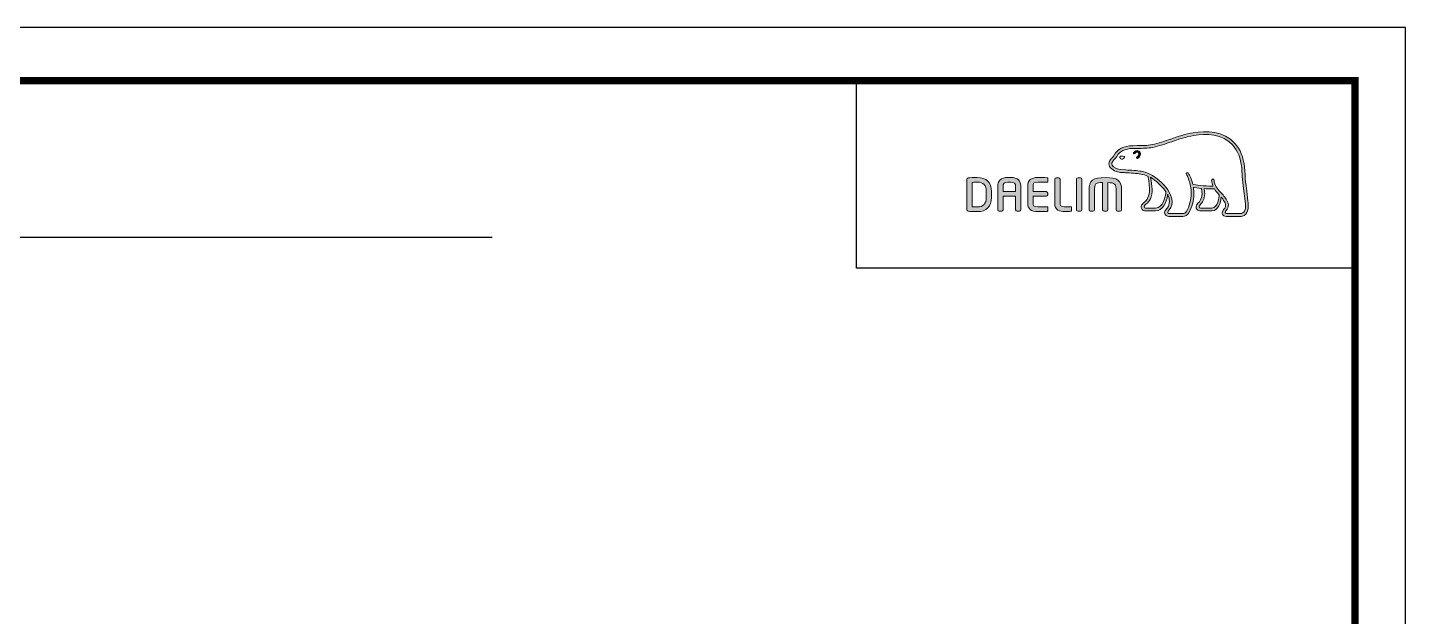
# Model space of a CAD drawing. Extents: x 4680 to 5808, y -3 to 824.
# Drawn here: x 5309.5 to 5808, y 610.9 to 824.1 of the extents above; entities that cross this region are included whole.
import ezdxf

# ---------------------------------------------------------------- set-up
doc = ezdxf.new("R2010")
doc.units = 0
doc.header["$LTSCALE"] = 4
doc.header["$MEASUREMENT"] = 0
doc.layers.get('0').update_dxf_attribs({"linetype": 'CONTINUOUS'})
doc.layers.add('레이어 1', color=7, linetype='CONTINUOUS', lineweight=0)

msp = doc.modelspace()

# ---------------------------------------------------------------- hatches: boundary and pattern name
at = {"layer": '레이어 1'}
h = msp.add_hatch(color=5, dxfattribs=at)
h.dxf.hatch_style = 1
edge = h.paths.add_edge_path(flags=16)
edge.add_spline(control_points=[(5749.44, 757.26), (5748.95, 756.71), (5748.32, 756.71), (5748.3, 756.71), (5748.3, 756.71), (5743.31, 756.71), (5743.31, 756.71), (5743.13, 756.71), (5742.99, 756.75), (5742.9, 756.84), (5742.82, 756.92), (5742.78, 757.03), (5742.78, 757.17), (5742.78, 757.45), (5742.99, 757.71), (5743.21, 757.98), (5743.41, 758.24), (5743.6, 758.49), (5743.71, 758.79), (5743.98, 759.53), (5743.95, 760.31), (5743.63, 761), (5743.04, 762.25), (5742.17, 763.23), (5741.32, 764.18), (5741.32, 764.18), (5741.03, 764.49), (5741.03, 764.5), (5739.93, 765.72), (5738.79, 766.99), (5738.7, 768.71), (5738.68, 769.05), (5738.53, 769.26), (5738.31, 769.25), (5738.31, 769.25), (5737.99, 769.09), (5737.98, 769.09), (5737.89, 769), (5737.84, 768.86), (5737.84, 768.69), (5737.84, 768.69), (5737.85, 768.63), (5737.85, 768.63), (5737.89, 768.01), (5738.04, 767.4), (5738.3, 766.77), (5738.3, 766.77), (5738.32, 766.7), (5738.32, 766.7), (5738.32, 766.7), (5738.26, 766.7), (5738.26, 766.7), (5735.06, 766.57), (5731.92, 767.18), (5730.99, 767.4), (5730.43, 769.69), (5729.5, 771.21), (5729.46, 771.27), (5729.39, 771.39), (5729.28, 771.48), (5729.17, 771.51), (5729.17, 771.51), (5728.9, 771.47), (5728.86, 771.47), (5728.84, 771.44), (5728.79, 771.37), (5728.69, 771.23), (5728.69, 771.23), (5728.68, 771.12), (5728.68, 771.12), (5728.68, 771.12), (5728.76, 770.82), (5728.76, 770.82), (5728.83, 770.7), (5730.47, 767.82), (5730.47, 764.01), (5730.47, 761.65), (5729.86, 759.43), (5728.64, 757.41), (5728.35, 756.92), (5727.96, 756.71), (5727.39, 756.71), (5727.39, 756.71), (5722.48, 756.71), (5722.48, 756.71), (5722.31, 756.71), (5721.97, 756.82), (5721.97, 757.18), (5721.97, 757.37), (5722.15, 757.69), (5722.46, 758.03), (5724.51, 760.31), (5723.32, 763.88), (5721.36, 766.22), (5719.46, 768.49), (5716.37, 771.34), (5712.39, 772.04), (5710.98, 772.29), (5708.67, 772.43), (5706.8, 772.54), (5706.8, 772.54), (5704.91, 772.65), (5704.91, 772.65), (5703.94, 772.72), (5702.33, 773.32), (5701.84, 774.24), (5701.64, 774.63), (5701.66, 775.02), (5701.92, 775.46), (5702.08, 775.73), (5702.31, 775.96), (5702.59, 776.25), (5702.9, 776.56), (5703.22, 776.88), (5703.47, 777.31), (5703.47, 777.31), (5703.54, 777.45), (5703.54, 777.45), (5704.49, 779.26), (5706.44, 780.22), (5709.35, 780.3), (5709.35, 780.3), (5710.99, 780.32), (5710.99, 780.32), (5712.79, 780.33), (5714.84, 780.34), (5716.52, 780.7), (5718.88, 781.21), (5721.24, 782.02), (5723.33, 782.73), (5723.33, 782.73), (5723.4, 782.75), (5723.4, 782.75), (5725.98, 783.63), (5728.65, 784.55), (5731.39, 784.99), (5735.76, 785.71), (5741.76, 785.69), (5745.53, 781.45), (5747.28, 779.49), (5748.36, 776.79), (5748.73, 773.43), (5748.73, 773.43), (5748.71, 773.44), (5748.7, 773.45), (5748.73, 773.38), (5748.76, 773), (5748.91, 770.87), (5748.96, 769.84), (5749, 768.77), (5749.27, 766.8), (5749.27, 766.8), (5750.04, 760.2), (5750.04, 760.2), (5750.04, 760.2), (5750.08, 759.4), (5750.08, 759.4), (5750.08, 758.45), (5749.87, 757.73), (5749.44, 757.26)], knot_values=[0, 0, 0, 0, 1, 1, 1, 2, 2, 2, 3, 3, 3, 4, 4, 4, 5, 5, 5, 6, 6, 6, 7, 7, 7, 8, 8, 8, 9, 9, 9, 10, 10, 10, 11, 11, 11, 12, 12, 12, 13, 13, 13, 14, 14, 14, 15, 15, 15, 16, 16, 16, 17, 17, 17, 18, 18, 18, 19, 19, 19, 20, 20, 20, 21, 21, 21, 22, 22, 22, 23, 23, 23, 24, 24, 24, 25, 25, 25, 26, 26, 26, 27, 27, 27, 28, 28, 28, 29, 29, 29, 30, 30, 30, 31, 31, 31, 32, 32, 32, 33, 33, 33, 34, 34, 34, 35, 35, 35, 36, 36, 36, 37, 37, 37, 38, 38, 38, 39, 39, 39, 40, 40, 40, 41, 41, 41, 42, 42, 42, 43, 43, 43, 44, 44, 44, 45, 45, 45, 46, 46, 46, 47, 47, 47, 48, 48, 48, 49, 49, 49, 50, 50, 50, 51, 51, 51, 52, 52, 52, 53, 53, 53, 53], degree=3, periodic=0)
edge = h.paths.add_edge_path(flags=16)
edge.add_spline(control_points=[(5737.91, 758.69), (5737.91, 758.69), (5733.85, 758.69), (5733.85, 758.69), (5733.55, 758.69), (5733.31, 758.93), (5733.31, 759.23), (5733.31, 759.45), (5733.49, 759.72), (5733.67, 759.91), (5734.5, 760.7), (5735.34, 761.79), (5735.34, 763.86), (5735.34, 763.86), (5735.29, 764.8), (5735.29, 764.8), (5735.29, 764.8), (5735.14, 765.72), (5735.14, 765.72), (5735.14, 765.72), (5735.13, 765.77), (5735.13, 765.77), (5735.13, 765.77), (5735.19, 765.77), (5735.19, 765.77), (5735.95, 765.72), (5737.43, 765.63), (5738.83, 765.7), (5739.19, 765.13), (5739.77, 764.4), (5740.61, 763.42), (5740.57, 762.94), (5740.17, 758.69), (5737.91, 758.69)], knot_values=[0, 0, 0, 0, 1, 1, 1, 2, 2, 2, 3, 3, 3, 4, 4, 4, 5, 5, 5, 6, 6, 6, 7, 7, 7, 8, 8, 8, 9, 9, 9, 10, 10, 10, 11, 11, 11, 11], degree=3, periodic=0)
edge = h.paths.add_edge_path(flags=16)
edge.add_spline(control_points=[(5717.5, 758.69), (5717.5, 758.69), (5713.93, 758.69), (5713.93, 758.69), (5713.67, 758.69), (5713.38, 758.91), (5713.38, 759.23), (5713.38, 759.43), (5713.54, 759.68), (5713.85, 759.92), (5714.75, 760.64), (5716.12, 761.73), (5716.27, 764.74), (5716.27, 764.74), (5716.29, 765.56), (5716.29, 765.56), (5716.29, 766.83), (5716, 768.38), (5715.72, 769.76), (5715.72, 769.76), (5715.67, 769.9), (5715.67, 769.9), (5715.67, 769.9), (5715.79, 769.81), (5715.79, 769.81), (5716.32, 769.48), (5719.24, 767.51), (5721.31, 764.59), (5721.14, 763.2), (5720.36, 758.69), (5717.5, 758.69)], knot_values=[0, 0, 0, 0, 1, 1, 1, 2, 2, 2, 3, 3, 3, 4, 4, 4, 5, 5, 5, 6, 6, 6, 7, 7, 7, 8, 8, 8, 9, 9, 9, 10, 10, 10, 10], degree=3, periodic=0)
edge = h.paths.add_edge_path()
edge.add_spline(control_points=[(5751.04, 760.3), (5751.04, 760.31), (5750.28, 766.94), (5750.28, 766.94), (5750, 768.92), (5749.96, 769.97), (5749.93, 770.91), (5749.93, 770.91), (5749.74, 773.53), (5749.74, 773.53), (5749.34, 777.11), (5748.18, 780), (5746.29, 782.12), (5742.21, 786.7), (5735.84, 786.75), (5731.22, 785.99), (5728.38, 785.52), (5725.67, 784.59), (5723.05, 783.7), (5723.05, 783.7), (5722.96, 783.67), (5722.96, 783.67), (5720.91, 782.97), (5718.59, 782.17), (5716.3, 781.68), (5714.73, 781.35), (5712.77, 781.33), (5711.04, 781.33), (5711.04, 781.33), (5709.32, 781.3), (5709.32, 781.3), (5706.02, 781.22), (5703.77, 780.08), (5702.64, 777.91), (5702.64, 777.91), (5702.59, 777.82), (5702.59, 777.82), (5702.4, 777.49), (5702.12, 777.21), (5701.87, 776.96), (5701.59, 776.68), (5701.29, 776.37), (5701.05, 775.97), (5700.81, 775.57), (5700.69, 775.16), (5700.69, 774.76), (5700.69, 774.42), (5700.78, 774.09), (5700.95, 773.77), (5701.65, 772.45), (5703.65, 771.73), (5704.84, 771.65), (5704.84, 771.65), (5706.6, 771.54), (5706.64, 771.53), (5708.4, 771.44), (5710.81, 771.3), (5712.21, 771.05), (5713.03, 770.9), (5713.97, 770.61), (5714.83, 770.2), (5714.89, 769.98), (5715.33, 768), (5715.33, 765.55), (5715.33, 765.55), (5715.31, 764.78), (5715.31, 764.78), (5715.19, 762.21), (5714.06, 761.31), (5713.24, 760.65), (5713.16, 760.58), (5712.42, 759.98), (5712.37, 759.24), (5712.33, 758.83), (5712.45, 758.45), (5712.7, 758.18), (5712.98, 757.89), (5713.39, 757.74), (5713.93, 757.74), (5713.93, 757.74), (5717.5, 757.74), (5717.5, 757.74), (5720.18, 757.74), (5721.5, 760.61), (5721.9, 763.31), (5721.9, 763.31), (5721.91, 763.69), (5721.91, 763.69), (5721.91, 763.69), (5722.02, 763.5), (5722.02, 763.5), (5722.36, 762.74), (5722.57, 761.83), (5722.57, 761.14), (5722.57, 760.18), (5722.27, 759.33), (5721.7, 758.71), (5721.56, 758.56), (5720.85, 757.82), (5720.85, 757.08), (5720.85, 757.08), (5720.85, 756.96), (5720.85, 756.96), (5720.95, 756.09), (5721.66, 755.7), (5722.32, 755.7), (5722.32, 755.7), (5727.39, 755.7), (5727.39, 755.7), (5728.31, 755.7), (5729.04, 756.11), (5729.51, 756.89), (5730.8, 759.03), (5731.45, 761.36), (5731.45, 763.81), (5731.45, 764.57), (5731.38, 765.38), (5731.24, 766.23), (5731.24, 766.23), (5731.23, 766.3), (5731.23, 766.3), (5731.23, 766.3), (5731.29, 766.28), (5731.29, 766.28), (5731.9, 766.16), (5732.89, 765.99), (5734.1, 765.86), (5734.1, 765.86), (5734.14, 765.86), (5734.14, 765.86), (5734.14, 765.86), (5734.3, 764.93), (5734.3, 764.93), (5734.3, 764.93), (5734.33, 764.71), (5734.33, 764.7), (5734.33, 764.7), (5734.38, 763.88), (5734.38, 763.88), (5734.38, 761.91), (5733.49, 761.05), (5733, 760.59), (5733, 760.58), (5732.32, 759.9), (5732.25, 759.29), (5732.25, 759.29), (5732.23, 759.11), (5732.23, 759.11), (5732.23, 758.91), (5732.28, 758.54), (5732.61, 758.2), (5732.9, 757.89), (5733.36, 757.74), (5733.96, 757.74), (5733.96, 757.74), (5737.91, 757.74), (5737.91, 757.74), (5740.32, 757.74), (5741.04, 760.79), (5741.33, 762.5), (5741.33, 762.5), (5741.34, 762.68), (5741.34, 762.68), (5741.34, 762.68), (5741.44, 762.55), (5741.44, 762.55), (5741.99, 761.84), (5742.48, 761.05), (5742.71, 760.57), (5742.83, 760.31), (5742.9, 760.03), (5742.9, 759.75), (5742.9, 759.75), (5742.81, 759.17), (5742.81, 759.17), (5742.72, 758.86), (5742.51, 758.58), (5742.3, 758.3), (5741.99, 757.9), (5741.68, 757.49), (5741.68, 757), (5741.68, 757), (5741.71, 756.72), (5741.71, 756.72), (5741.85, 756.06), (5742.39, 755.7), (5743.22, 755.7), (5743.22, 755.7), (5748.29, 755.7), (5748.29, 755.7), (5748.41, 755.7), (5749.4, 755.72), (5750.18, 756.56), (5750.8, 757.24), (5751.1, 758.16), (5751.1, 759.39), (5751.1, 759.39), (5751.04, 760.3), (5751.04, 760.3)], knot_values=[0, 0, 0, 0, 1, 1, 1, 2, 2, 2, 3, 3, 3, 4, 4, 4, 5, 5, 5, 6, 6, 6, 7, 7, 7, 8, 8, 8, 9, 9, 9, 10, 10, 10, 11, 11, 11, 12, 12, 12, 13, 13, 13, 14, 14, 14, 15, 15, 15, 16, 16, 16, 17, 17, 17, 18, 18, 18, 19, 19, 19, 20, 20, 20, 21, 21, 21, 22, 22, 22, 23, 23, 23, 24, 24, 24, 25, 25, 25, 26, 26, 26, 27, 27, 27, 28, 28, 28, 29, 29, 29, 30, 30, 30, 31, 31, 31, 32, 32, 32, 33, 33, 33, 34, 34, 34, 35, 35, 35, 36, 36, 36, 37, 37, 37, 38, 38, 38, 39, 39, 39, 40, 40, 40, 41, 41, 41, 42, 42, 42, 43, 43, 43, 44, 44, 44, 45, 45, 45, 46, 46, 46, 47, 47, 47, 48, 48, 48, 49, 49, 49, 50, 50, 50, 51, 51, 51, 52, 52, 52, 53, 53, 53, 54, 54, 54, 55, 55, 55, 56, 56, 56, 57, 57, 57, 58, 58, 58, 59, 59, 59, 60, 60, 60, 61, 61, 61, 62, 62, 62, 63, 63, 63, 64, 64, 64, 65, 65, 65, 66, 66, 66, 66], degree=3, periodic=0)
edge = h.paths.add_edge_path(flags=0)
edge.add_spline(control_points=[(5704.76, 777.44), (5704.76, 777.44), (5705.49, 777.77), (5706.41, 777.42), (5706.41, 777.42), (5706.52, 777.37), (5706.38, 777.16), (5705.93, 776.56), (5705.49, 776.44), (5705.49, 776.44), (5705.49, 776.44), (5705.17, 776.32), (5704.99, 776.54), (5704.63, 776.96), (5704.62, 777.21), (5704.62, 777.21), (5704.62, 777.21), (5704.58, 777.39), (5704.76, 777.44)], knot_values=[0, 0, 0, 0, 1, 1, 1, 2, 2, 2, 3, 3, 3, 4, 4, 4, 5, 5, 5, 6, 6, 6, 6], degree=3, periodic=0)
edge = h.paths.add_edge_path(flags=0)
edge.add_spline(control_points=[(5709.63, 778.8), (5709.52, 778.68), (5709.51, 778.48), (5709.63, 778.37), (5709.75, 778.27), (5709.94, 778.3), (5710.05, 778.42), (5710.11, 778.48), (5710.72, 779.2), (5711.24, 778.83), (5711.43, 778.69), (5711.51, 778.5), (5711.48, 778.24), (5711.44, 777.84), (5711.09, 777.38), (5710.84, 777.23), (5710.71, 777.14), (5710.62, 776.96), (5710.68, 776.82), (5710.75, 776.68), (5710.93, 776.63), (5711.08, 776.7), (5711.51, 776.91), (5712.07, 777.61), (5712.14, 778.26), (5712.19, 778.72), (5711.99, 779.09), (5711.62, 779.34), (5710.84, 779.89), (5709.96, 779.15), (5709.63, 778.8)], knot_values=[0, 0, 0, 0, 1, 1, 1, 2, 2, 2, 3, 3, 3, 4, 4, 4, 5, 5, 5, 6, 6, 6, 7, 7, 7, 8, 8, 8, 9, 9, 9, 10, 10, 10, 10], degree=3, periodic=0)
edge = h.paths.add_edge_path(flags=0)
edge.add_spline(control_points=[(5709.53, 778.26), (5709.53, 778.26), (5709.53, 778.26), (5709.53, 778.26), (5709.53, 778.26), (5709.53, 778.26), (5709.53, 778.26)], knot_values=[0, 0, 0, 0, 1, 1, 1, 2, 2, 2, 2], degree=3, periodic=0)
h = msp.add_hatch(color=5, dxfattribs=at)
h.dxf.hatch_style = 2
edge = h.paths.add_edge_path()
edge.add_spline(control_points=[(5709.63, 778.8), (5709.52, 778.68), (5709.51, 778.48), (5709.63, 778.37), (5709.75, 778.27), (5709.94, 778.3), (5710.05, 778.42), (5710.11, 778.48), (5710.72, 779.2), (5711.24, 778.83), (5711.43, 778.69), (5711.51, 778.5), (5711.48, 778.24), (5711.44, 777.84), (5711.09, 777.38), (5710.84, 777.23), (5710.71, 777.14), (5710.62, 776.96), (5710.68, 776.82), (5710.75, 776.68), (5710.93, 776.63), (5711.08, 776.7), (5711.51, 776.91), (5712.07, 777.61), (5712.14, 778.26), (5712.19, 778.72), (5711.99, 779.09), (5711.62, 779.34), (5710.84, 779.89), (5709.96, 779.15), (5709.63, 778.8)], knot_values=[0, 0, 0, 0, 1, 1, 1, 2, 2, 2, 3, 3, 3, 4, 4, 4, 5, 5, 5, 6, 6, 6, 7, 7, 7, 8, 8, 8, 9, 9, 9, 10, 10, 10, 10], degree=3, periodic=0)
h = msp.add_hatch(color=5, dxfattribs=at)
h.dxf.hatch_style = 2
edge = h.paths.add_edge_path()
edge.add_spline(control_points=[(5656.3, 762.56), (5656.3, 760.24), (5655.24, 759.12), (5653.07, 759.12), (5653.07, 759.12), (5651.58, 759.14), (5651.19, 759.15), (5651.19, 759.15), (5651.19, 768.03), (5651.19, 768.03), (5651.96, 768.11), (5653.06, 768.12), (5653.07, 768.12), (5655.3, 768.12), (5656.3, 767.06), (5656.3, 764.68), (5656.3, 764.68), (5656.3, 762.56), (5656.3, 762.56)], knot_values=[0, 0, 0, 0, 1, 1, 1, 2, 2, 2, 3, 3, 3, 4, 4, 4, 5, 5, 5, 6, 6, 6, 6], degree=3, periodic=0)
edge = h.paths.add_edge_path()
edge.add_spline(control_points=[(5653.07, 769.79), (5651.86, 769.79), (5650.29, 769.72), (5649.78, 769.64), (5649.46, 769.58), (5649.25, 769.34), (5649.25, 769.02), (5649.25, 769.02), (5649.25, 758.22), (5649.25, 758.22), (5649.25, 757.89), (5649.46, 757.65), (5649.79, 757.6), (5650.28, 757.52), (5651.84, 757.45), (5653.07, 757.45), (5656.44, 757.45), (5658.22, 759.22), (5658.22, 762.56), (5658.22, 762.56), (5658.22, 764.68), (5658.22, 764.68), (5658.22, 768.03), (5656.44, 769.79), (5653.07, 769.79)], knot_values=[0, 0, 0, 0, 1, 1, 1, 2, 2, 2, 3, 3, 3, 4, 4, 4, 5, 5, 5, 6, 6, 6, 7, 7, 7, 8, 8, 8, 8], degree=3, periodic=0)
h = msp.add_hatch(color=5, dxfattribs=at)
h.dxf.hatch_style = 2
edge = h.paths.add_edge_path()
edge.add_spline(control_points=[(5666.92, 764.7), (5666.92, 764.7), (5662.37, 764.7), (5662.37, 764.7), (5662.37, 764.87), (5662.37, 766.32), (5662.37, 766.32), (5662.37, 767.83), (5662.82, 768.09), (5664.17, 768.09), (5664.17, 768.09), (5665.12, 768.09), (5665.12, 768.09), (5666.47, 768.09), (5666.92, 767.83), (5666.92, 766.32), (5666.92, 766.32), (5666.92, 764.87), (5666.92, 764.7)], knot_values=[0, 0, 0, 0, 1, 1, 1, 2, 2, 2, 3, 3, 3, 4, 4, 4, 5, 5, 5, 6, 6, 6, 6], degree=3, periodic=0)
edge = h.paths.add_edge_path()
edge.add_spline(control_points=[(5665.12, 769.79), (5665.12, 769.79), (5664.17, 769.79), (5664.17, 769.79), (5661.6, 769.79), (5660.45, 768.72), (5660.45, 766.32), (5660.45, 766.32), (5660.45, 758.09), (5660.45, 758.09), (5660.45, 757.8), (5660.68, 757.56), (5660.96, 757.56), (5660.96, 757.56), (5661.86, 757.56), (5661.86, 757.56), (5662.18, 757.56), (5662.37, 757.83), (5662.37, 758.09), (5662.37, 758.09), (5662.37, 762.82), (5662.37, 763), (5662.37, 763), (5666.92, 763), (5666.92, 763), (5666.92, 762.82), (5666.92, 758.09), (5666.92, 758.09), (5666.92, 757.8), (5667.15, 757.56), (5667.44, 757.56), (5667.44, 757.56), (5668.32, 757.56), (5668.32, 757.56), (5668.64, 757.56), (5668.85, 757.84), (5668.85, 758.09), (5668.85, 758.09), (5668.85, 766.32), (5668.85, 766.32), (5668.85, 768.72), (5667.69, 769.79), (5665.12, 769.79)], knot_values=[0, 0, 0, 0, 1, 1, 1, 2, 2, 2, 3, 3, 3, 4, 4, 4, 5, 5, 5, 6, 6, 6, 7, 7, 7, 8, 8, 8, 9, 9, 9, 10, 10, 10, 11, 11, 11, 12, 12, 12, 13, 13, 13, 14, 14, 14, 14], degree=3, periodic=0)
h = msp.add_hatch(color=5, dxfattribs=at)
h.dxf.hatch_style = 2
edge = h.paths.add_edge_path()
edge.add_spline(control_points=[(5671.29, 766.65), (5671.29, 766.65), (5671.29, 760.6), (5671.29, 760.6), (5671.29, 758.48), (5672.5, 757.45), (5674.99, 757.45), (5676.09, 757.45), (5677.58, 757.47), (5678.18, 757.53), (5678.17, 757.53), (5678.47, 757.55), (5678.47, 757.55), (5678.47, 757.55), (5678.56, 757.56), (5678.56, 757.56), (5678.56, 757.56), (5678.56, 759.18), (5678.56, 759.18), (5678.56, 759.18), (5675, 759.18), (5675, 759.18), (5673.22, 759.18), (5673.22, 759.69), (5673.22, 760.6), (5673.22, 760.6), (5673.22, 762.84), (5673.22, 763.02), (5673.4, 763.02), (5678, 763.02), (5678, 763.02), (5678.3, 763.02), (5678.55, 763.25), (5678.55, 763.55), (5678.55, 763.55), (5678.55, 764.15), (5678.55, 764.15), (5678.55, 764.44), (5678.3, 764.68), (5678, 764.68), (5678, 764.68), (5673.4, 764.68), (5673.22, 764.68), (5673.22, 764.86), (5673.22, 766.65), (5673.22, 766.65), (5673.22, 767.56), (5673.22, 768.06), (5675, 768.06), (5675, 768.06), (5678.56, 768.05), (5678.56, 768.05), (5678.56, 768.05), (5678.56, 769.66), (5678.56, 769.66), (5678.56, 769.66), (5678.18, 769.7), (5678.18, 769.7), (5677.48, 769.76), (5675.88, 769.79), (5674.99, 769.79), (5672.5, 769.79), (5671.29, 768.77), (5671.29, 766.65)], knot_values=[0, 0, 0, 0, 1, 1, 1, 2, 2, 2, 3, 3, 3, 4, 4, 4, 5, 5, 5, 6, 6, 6, 7, 7, 7, 8, 8, 8, 9, 9, 9, 10, 10, 10, 11, 11, 11, 12, 12, 12, 13, 13, 13, 14, 14, 14, 15, 15, 15, 16, 16, 16, 17, 17, 17, 18, 18, 18, 19, 19, 19, 20, 20, 20, 21, 21, 21, 21], degree=3, periodic=0)
h = msp.add_hatch(color=5, dxfattribs=at)
h.dxf.hatch_style = 2
edge = h.paths.add_edge_path()
edge.add_spline(control_points=[(5681.64, 769.68), (5681.35, 769.68), (5681.09, 769.44), (5681.09, 769.15), (5681.09, 769.15), (5681.09, 760.6), (5681.09, 760.6), (5681.09, 757.81), (5683, 757.45), (5684.65, 757.45), (5685.87, 757.45), (5686.18, 757.5), (5686.54, 757.56), (5686.54, 757.56), (5686.75, 757.59), (5686.75, 757.59), (5686.75, 757.59), (5687.03, 757.63), (5687.03, 757.63), (5687.03, 757.63), (5687.11, 757.64), (5687.11, 757.64), (5687.11, 757.64), (5687.11, 759.18), (5687.11, 759.18), (5687.11, 759.18), (5684.67, 759.18), (5684.67, 759.18), (5683.02, 759.18), (5683.02, 759.81), (5683.02, 760.41), (5683.02, 760.41), (5683.02, 769.15), (5683.02, 769.15), (5683.02, 769.44), (5682.77, 769.68), (5682.47, 769.68), (5682.47, 769.68), (5681.64, 769.68), (5681.64, 769.68)], knot_values=[0, 0, 0, 0, 1, 1, 1, 2, 2, 2, 3, 3, 3, 4, 4, 4, 5, 5, 5, 6, 6, 6, 7, 7, 7, 8, 8, 8, 9, 9, 9, 10, 10, 10, 11, 11, 11, 12, 12, 12, 13, 13, 13, 13], degree=3, periodic=0)
h = msp.add_hatch(color=5, dxfattribs=at)
h.dxf.hatch_style = 2
edge = h.paths.add_edge_path()
edge.add_spline(control_points=[(5689.5, 769.68), (5689.17, 769.68), (5688.98, 769.42), (5688.98, 769.16), (5688.98, 769.16), (5688.98, 758.09), (5688.98, 758.09), (5688.98, 757.8), (5689.21, 757.56), (5689.5, 757.56), (5689.5, 757.56), (5690.39, 757.56), (5690.39, 757.56), (5690.72, 757.56), (5690.91, 757.83), (5690.91, 758.09), (5690.91, 758.09), (5690.91, 769.16), (5690.91, 769.16), (5690.91, 769.45), (5690.68, 769.68), (5690.39, 769.68), (5690.39, 769.68), (5689.5, 769.68), (5689.5, 769.68)], knot_values=[0, 0, 0, 0, 1, 1, 1, 2, 2, 2, 3, 3, 3, 4, 4, 4, 5, 5, 5, 6, 6, 6, 7, 7, 7, 8, 8, 8, 8], degree=3, periodic=0)
h = msp.add_hatch(color=5, dxfattribs=at)
h.dxf.hatch_style = 2
edge = h.paths.add_edge_path()
edge.add_spline(control_points=[(5693.5, 764.91), (5693.5, 764.91), (5693.5, 758.09), (5693.5, 758.09), (5693.5, 757.8), (5693.73, 757.56), (5694.01, 757.56), (5694.01, 757.56), (5694.92, 757.56), (5694.92, 757.56), (5695.25, 757.56), (5695.44, 757.83), (5695.44, 758.09), (5695.44, 758.09), (5695.44, 764.74), (5695.44, 764.74), (5695.44, 767.67), (5695.93, 767.95), (5698.41, 767.96), (5698.41, 767.78), (5698.41, 758.09), (5698.41, 758.09), (5698.41, 757.79), (5698.63, 757.56), (5698.92, 757.56), (5698.92, 757.56), (5699.82, 757.56), (5699.82, 757.56), (5700.14, 757.56), (5700.33, 757.83), (5700.33, 758.09), (5700.33, 758.09), (5700.33, 767.75), (5700.33, 767.94), (5701.49, 767.94), (5702.3, 767.84), (5702.75, 767.4), (5703.21, 766.94), (5703.3, 766.07), (5703.3, 764.74), (5703.3, 764.74), (5703.3, 758.09), (5703.3, 758.09), (5703.3, 757.8), (5703.54, 757.56), (5703.82, 757.56), (5703.82, 757.56), (5704.73, 757.56), (5704.73, 757.56), (5705.05, 757.56), (5705.25, 757.84), (5705.25, 758.09), (5705.25, 758.09), (5705.25, 764.91), (5705.25, 764.91), (5705.25, 769.04), (5703.78, 769.74), (5699.38, 769.74), (5694.97, 769.74), (5693.5, 769.04), (5693.5, 764.91)], knot_values=[0, 0, 0, 0, 1, 1, 1, 2, 2, 2, 3, 3, 3, 4, 4, 4, 5, 5, 5, 6, 6, 6, 7, 7, 7, 8, 8, 8, 9, 9, 9, 10, 10, 10, 11, 11, 11, 12, 12, 12, 13, 13, 13, 14, 14, 14, 15, 15, 15, 16, 16, 16, 17, 17, 17, 18, 18, 18, 19, 19, 19, 20, 20, 20, 20], degree=3, periodic=0)

# ---------------------------------------------------------------- linework, layer by layer
at = {"color": 5, "ltscale": 0.5}
msp.add_line((5609.37, 736.94), (5609.37, 804.87), dxfattribs=at)
at = {"color": 5}
msp.add_line((5717.35, 757.74), (5717.35, 757.74), dxfattribs=at)
at = {"ltscale": 0.5}
msp.add_line((4818.37, 748.18), (5477.51, 748.18), dxfattribs=at)
at = {"color": 5, "ltscale": 40}
msp.add_line((5789.71, 736.94), (5609.37, 736.94), dxfattribs=at)
at = {"ltscale": 0.5}
msp.add_lwpolyline([(4679.56, -2.73), (5807.96, -2.73), (5807.96, 824.07), (4679.56, 824.07)], close=True, dxfattribs=at)
at = {"color": 5, "linetype": 'ByBlock', "lineweight": 200, "const_width": 2.6}
msp.add_lwpolyline([(4697.71, 32.67), (5789.71, 32.67), (5789.71, 804.87), (4697.71, 804.87)], close=True, dxfattribs=at)
at = {"layer": '레이어 1', "color": 5}
for points, knots in [([(5751.04, 760.3), (5751.04, 760.31), (5750.28, 766.94), (5750.28, 766.94), (5750, 768.92), (5749.96, 769.97), (5749.93, 770.91), (5749.93, 770.91), (5749.74, 773.53), (5749.74, 773.53), (5749.34, 777.11), (5748.18, 780), (5746.29, 782.12), (5742.21, 786.7), (5735.84, 786.75), (5731.22, 785.99), (5728.38, 785.52), (5725.67, 784.59), (5723.05, 783.7), (5723.05, 783.7), (5722.96, 783.67), (5722.96, 783.67), (5720.91, 782.97), (5718.59, 782.17), (5716.3, 781.68), (5714.73, 781.35), (5712.77, 781.33), (5711.04, 781.33), (5711.04, 781.33), (5709.32, 781.3), (5709.32, 781.3), (5706.02, 781.22), (5703.77, 780.08), (5702.64, 777.91), (5702.64, 777.91), (5702.59, 777.82), (5702.59, 777.82), (5702.4, 777.49), (5702.12, 777.21), (5701.87, 776.96), (5701.59, 776.68), (5701.29, 776.37), (5701.05, 775.97), (5700.81, 775.57), (5700.69, 775.16), (5700.69, 774.76), (5700.69, 774.42), (5700.78, 774.09), (5700.95, 773.77), (5701.65, 772.45), (5703.65, 771.73), (5704.84, 771.65), (5704.84, 771.65), (5706.6, 771.54), (5706.64, 771.53), (5708.4, 771.44), (5710.81, 771.3), (5712.21, 771.05), (5713.03, 770.9), (5713.97, 770.61), (5714.83, 770.2), (5714.89, 769.98), (5715.33, 768), (5715.33, 765.55), (5715.33, 765.55), (5715.31, 764.78), (5715.31, 764.78), (5715.19, 762.21), (5714.06, 761.31), (5713.24, 760.65), (5713.16, 760.58), (5712.42, 759.98), (5712.37, 759.24), (5712.33, 758.83), (5712.45, 758.45), (5712.7, 758.18), (5712.98, 757.89), (5713.39, 757.74), (5713.93, 757.74), (5713.93, 757.74), (5717.5, 757.74), (5717.5, 757.74), (5720.18, 757.74), (5721.5, 760.61), (5721.9, 763.31), (5721.9, 763.31), (5721.91, 763.69), (5721.91, 763.69), (5721.91, 763.69), (5722.02, 763.5), (5722.02, 763.5), (5722.36, 762.74), (5722.57, 761.83), (5722.57, 761.14), (5722.57, 760.18), (5722.27, 759.33), (5721.7, 758.71), (5721.56, 758.56), (5720.85, 757.82), (5720.85, 757.08), (5720.85, 757.08), (5720.85, 756.96), (5720.85, 756.96), (5720.95, 756.09), (5721.66, 755.7), (5722.32, 755.7), (5722.32, 755.7), (5727.39, 755.7), (5727.39, 755.7), (5728.31, 755.7), (5729.04, 756.11), (5729.51, 756.89), (5730.8, 759.03), (5731.45, 761.36), (5731.45, 763.81), (5731.45, 764.57), (5731.38, 765.38), (5731.24, 766.23), (5731.24, 766.23), (5731.23, 766.3), (5731.23, 766.3), (5731.23, 766.3), (5731.29, 766.28), (5731.29, 766.28), (5731.9, 766.16), (5732.89, 765.99), (5734.1, 765.86), (5734.1, 765.86), (5734.14, 765.86), (5734.14, 765.86), (5734.14, 765.86), (5734.3, 764.93), (5734.3, 764.93), (5734.3, 764.93), (5734.33, 764.71), (5734.33, 764.7), (5734.33, 764.7), (5734.38, 763.88), (5734.38, 763.88), (5734.38, 761.91), (5733.49, 761.05), (5733, 760.59), (5733, 760.58), (5732.32, 759.9), (5732.25, 759.29), (5732.25, 759.29), (5732.23, 759.11), (5732.23, 759.11), (5732.23, 758.91), (5732.28, 758.54), (5732.61, 758.2), (5732.9, 757.89), (5733.36, 757.74), (5733.96, 757.74), (5733.96, 757.74), (5737.91, 757.74), (5737.91, 757.74), (5740.32, 757.74), (5741.04, 760.79), (5741.33, 762.5), (5741.33, 762.5), (5741.34, 762.68), (5741.34, 762.68), (5741.34, 762.68), (5741.44, 762.55), (5741.44, 762.55), (5741.99, 761.84), (5742.48, 761.05), (5742.71, 760.57), (5742.83, 760.31), (5742.9, 760.03), (5742.9, 759.75), (5742.9, 759.75), (5742.81, 759.17), (5742.81, 759.17), (5742.72, 758.86), (5742.51, 758.58), (5742.3, 758.3), (5741.99, 757.9), (5741.68, 757.49), (5741.68, 757), (5741.68, 757), (5741.71, 756.72), (5741.71, 756.72), (5741.85, 756.06), (5742.39, 755.7), (5743.22, 755.7), (5743.22, 755.7), (5748.29, 755.7), (5748.29, 755.7), (5748.41, 755.7), (5749.4, 755.72), (5750.18, 756.56), (5750.8, 757.24), (5751.1, 758.16), (5751.1, 759.39), (5751.1, 759.39), (5751.04, 760.3), (5751.04, 760.3)], [0, 0, 0, 0, 1, 1, 1, 2, 2, 2, 3, 3, 3, 4, 4, 4, 5, 5, 5, 6, 6, 6, 7, 7, 7, 8, 8, 8, 9, 9, 9, 10, 10, 10, 11, 11, 11, 12, 12, 12, 13, 13, 13, 14, 14, 14, 15, 15, 15, 16, 16, 16, 17, 17, 17, 18, 18, 18, 19, 19, 19, 20, 20, 20, 21, 21, 21, 22, 22, 22, 23, 23, 23, 24, 24, 24, 25, 25, 25, 26, 26, 26, 27, 27, 27, 28, 28, 28, 29, 29, 29, 30, 30, 30, 31, 31, 31, 32, 32, 32, 33, 33, 33, 34, 34, 34, 35, 35, 35, 36, 36, 36, 37, 37, 37, 38, 38, 38, 39, 39, 39, 40, 40, 40, 41, 41, 41, 42, 42, 42, 43, 43, 43, 44, 44, 44, 45, 45, 45, 46, 46, 46, 47, 47, 47, 48, 48, 48, 49, 49, 49, 50, 50, 50, 51, 51, 51, 52, 52, 52, 53, 53, 53, 54, 54, 54, 55, 55, 55, 56, 56, 56, 57, 57, 57, 58, 58, 58, 59, 59, 59, 60, 60, 60, 61, 61, 61, 62, 62, 62, 63, 63, 63, 64, 64, 64, 65, 65, 65, 66, 66, 66, 66]), ([(5704.76, 777.44), (5704.76, 777.44), (5705.49, 777.77), (5706.41, 777.42), (5706.41, 777.42), (5706.52, 777.37), (5706.38, 777.16), (5705.93, 776.56), (5705.49, 776.44), (5705.49, 776.44), (5705.49, 776.44), (5705.17, 776.32), (5704.99, 776.54), (5704.63, 776.96), (5704.62, 777.21), (5704.62, 777.21), (5704.62, 777.21), (5704.58, 777.39), (5704.76, 777.44)], [0, 0, 0, 0, 1, 1, 1, 2, 2, 2, 3, 3, 3, 4, 4, 4, 5, 5, 5, 6, 6, 6, 6]), ([(5709.63, 778.8), (5709.52, 778.68), (5709.51, 778.48), (5709.63, 778.37), (5709.75, 778.27), (5709.94, 778.3), (5710.05, 778.42), (5710.11, 778.48), (5710.72, 779.2), (5711.24, 778.83), (5711.43, 778.69), (5711.51, 778.5), (5711.48, 778.24), (5711.44, 777.84), (5711.09, 777.38), (5710.84, 777.23), (5710.71, 777.14), (5710.62, 776.96), (5710.68, 776.82), (5710.75, 776.68), (5710.93, 776.63), (5711.08, 776.7), (5711.51, 776.91), (5712.07, 777.61), (5712.14, 778.26), (5712.19, 778.72), (5711.99, 779.09), (5711.62, 779.34), (5710.84, 779.89), (5709.96, 779.15), (5709.63, 778.8)], [0, 0, 0, 0, 1, 1, 1, 2, 2, 2, 3, 3, 3, 4, 4, 4, 5, 5, 5, 6, 6, 6, 7, 7, 7, 8, 8, 8, 9, 9, 9, 10, 10, 10, 10]), ([(5709.53, 778.26), (5709.53, 778.26), (5709.53, 778.26), (5709.53, 778.26), (5709.53, 778.26), (5709.53, 778.26), (5709.53, 778.26)], [0, 0, 0, 0, 1, 1, 1, 2, 2, 2, 2]), ([(5653.07, 769.79), (5651.86, 769.79), (5650.29, 769.72), (5649.78, 769.64), (5649.46, 769.58), (5649.25, 769.34), (5649.25, 769.02), (5649.25, 769.02), (5649.25, 758.22), (5649.25, 758.22), (5649.25, 757.89), (5649.46, 757.65), (5649.79, 757.6), (5650.28, 757.52), (5651.84, 757.45), (5653.07, 757.45), (5656.44, 757.45), (5658.22, 759.22), (5658.22, 762.56), (5658.22, 762.56), (5658.22, 764.68), (5658.22, 764.68), (5658.22, 768.03), (5656.44, 769.79), (5653.07, 769.79)], [0, 0, 0, 0, 1, 1, 1, 2, 2, 2, 3, 3, 3, 4, 4, 4, 5, 5, 5, 6, 6, 6, 7, 7, 7, 8, 8, 8, 8]), ([(5656.3, 762.56), (5656.3, 760.24), (5655.24, 759.12), (5653.07, 759.12), (5653.07, 759.12), (5651.58, 759.14), (5651.19, 759.15), (5651.19, 759.15), (5651.19, 768.03), (5651.19, 768.03), (5651.96, 768.11), (5653.06, 768.12), (5653.07, 768.12), (5655.3, 768.12), (5656.3, 767.06), (5656.3, 764.68), (5656.3, 764.68), (5656.3, 762.56), (5656.3, 762.56)], [0, 0, 0, 0, 1, 1, 1, 2, 2, 2, 3, 3, 3, 4, 4, 4, 5, 5, 5, 6, 6, 6, 6]), ([(5665.12, 769.79), (5665.12, 769.79), (5664.17, 769.79), (5664.17, 769.79), (5661.6, 769.79), (5660.45, 768.72), (5660.45, 766.32), (5660.45, 766.32), (5660.45, 758.09), (5660.45, 758.09), (5660.45, 757.8), (5660.68, 757.56), (5660.96, 757.56), (5660.96, 757.56), (5661.86, 757.56), (5661.86, 757.56), (5662.18, 757.56), (5662.37, 757.83), (5662.37, 758.09), (5662.37, 758.09), (5662.37, 762.82), (5662.37, 763), (5662.37, 763), (5666.92, 763), (5666.92, 763), (5666.92, 762.82), (5666.92, 758.09), (5666.92, 758.09), (5666.92, 757.8), (5667.15, 757.56), (5667.44, 757.56), (5667.44, 757.56), (5668.32, 757.56), (5668.32, 757.56), (5668.64, 757.56), (5668.85, 757.84), (5668.85, 758.09), (5668.85, 758.09), (5668.85, 766.32), (5668.85, 766.32), (5668.85, 768.72), (5667.69, 769.79), (5665.12, 769.79)], [0, 0, 0, 0, 1, 1, 1, 2, 2, 2, 3, 3, 3, 4, 4, 4, 5, 5, 5, 6, 6, 6, 7, 7, 7, 8, 8, 8, 9, 9, 9, 10, 10, 10, 11, 11, 11, 12, 12, 12, 13, 13, 13, 14, 14, 14, 14]), ([(5666.92, 764.7), (5666.92, 764.7), (5662.37, 764.7), (5662.37, 764.7), (5662.37, 764.87), (5662.37, 766.32), (5662.37, 766.32), (5662.37, 767.83), (5662.82, 768.09), (5664.17, 768.09), (5664.17, 768.09), (5665.12, 768.09), (5665.12, 768.09), (5666.47, 768.09), (5666.92, 767.83), (5666.92, 766.32), (5666.92, 766.32), (5666.92, 764.87), (5666.92, 764.7)], [0, 0, 0, 0, 1, 1, 1, 2, 2, 2, 3, 3, 3, 4, 4, 4, 5, 5, 5, 6, 6, 6, 6]), ([(5671.29, 766.65), (5671.29, 766.65), (5671.29, 760.6), (5671.29, 760.6), (5671.29, 758.48), (5672.5, 757.45), (5674.99, 757.45), (5676.09, 757.45), (5677.58, 757.47), (5678.18, 757.53), (5678.17, 757.53), (5678.47, 757.55), (5678.47, 757.55), (5678.47, 757.55), (5678.56, 757.56), (5678.56, 757.56), (5678.56, 757.56), (5678.56, 759.18), (5678.56, 759.18), (5678.56, 759.18), (5675, 759.18), (5675, 759.18), (5673.22, 759.18), (5673.22, 759.69), (5673.22, 760.6), (5673.22, 760.6), (5673.22, 762.84), (5673.22, 763.02), (5673.4, 763.02), (5678, 763.02), (5678, 763.02), (5678.3, 763.02), (5678.55, 763.25), (5678.55, 763.55), (5678.55, 763.55), (5678.55, 764.15), (5678.55, 764.15), (5678.55, 764.44), (5678.3, 764.68), (5678, 764.68), (5678, 764.68), (5673.4, 764.68), (5673.22, 764.68), (5673.22, 764.86), (5673.22, 766.65), (5673.22, 766.65), (5673.22, 767.56), (5673.22, 768.06), (5675, 768.06), (5675, 768.06), (5678.56, 768.05), (5678.56, 768.05), (5678.56, 768.05), (5678.56, 769.66), (5678.56, 769.66), (5678.56, 769.66), (5678.18, 769.7), (5678.18, 769.7), (5677.48, 769.76), (5675.88, 769.79), (5674.99, 769.79), (5672.5, 769.79), (5671.29, 768.77), (5671.29, 766.65)], [0, 0, 0, 0, 1, 1, 1, 2, 2, 2, 3, 3, 3, 4, 4, 4, 5, 5, 5, 6, 6, 6, 7, 7, 7, 8, 8, 8, 9, 9, 9, 10, 10, 10, 11, 11, 11, 12, 12, 12, 13, 13, 13, 14, 14, 14, 15, 15, 15, 16, 16, 16, 17, 17, 17, 18, 18, 18, 19, 19, 19, 20, 20, 20, 21, 21, 21, 21]), ([(5681.64, 769.68), (5681.35, 769.68), (5681.09, 769.44), (5681.09, 769.15), (5681.09, 769.15), (5681.09, 760.6), (5681.09, 760.6), (5681.09, 757.81), (5683, 757.45), (5684.65, 757.45), (5685.87, 757.45), (5686.18, 757.5), (5686.54, 757.56), (5686.54, 757.56), (5686.75, 757.59), (5686.75, 757.59), (5686.75, 757.59), (5687.03, 757.63), (5687.03, 757.63), (5687.03, 757.63), (5687.11, 757.64), (5687.11, 757.64), (5687.11, 757.64), (5687.11, 759.18), (5687.11, 759.18), (5687.11, 759.18), (5684.67, 759.18), (5684.67, 759.18), (5683.02, 759.18), (5683.02, 759.81), (5683.02, 760.41), (5683.02, 760.41), (5683.02, 769.15), (5683.02, 769.15), (5683.02, 769.44), (5682.77, 769.68), (5682.47, 769.68), (5682.47, 769.68), (5681.64, 769.68), (5681.64, 769.68)], [0, 0, 0, 0, 1, 1, 1, 2, 2, 2, 3, 3, 3, 4, 4, 4, 5, 5, 5, 6, 6, 6, 7, 7, 7, 8, 8, 8, 9, 9, 9, 10, 10, 10, 11, 11, 11, 12, 12, 12, 13, 13, 13, 13]), ([(5689.5, 769.68), (5689.17, 769.68), (5688.98, 769.42), (5688.98, 769.16), (5688.98, 769.16), (5688.98, 758.09), (5688.98, 758.09), (5688.98, 757.8), (5689.21, 757.56), (5689.5, 757.56), (5689.5, 757.56), (5690.39, 757.56), (5690.39, 757.56), (5690.72, 757.56), (5690.91, 757.83), (5690.91, 758.09), (5690.91, 758.09), (5690.91, 769.16), (5690.91, 769.16), (5690.91, 769.45), (5690.68, 769.68), (5690.39, 769.68), (5690.39, 769.68), (5689.5, 769.68), (5689.5, 769.68)], [0, 0, 0, 0, 1, 1, 1, 2, 2, 2, 3, 3, 3, 4, 4, 4, 5, 5, 5, 6, 6, 6, 7, 7, 7, 8, 8, 8, 8]), ([(5693.5, 764.91), (5693.5, 764.91), (5693.5, 758.09), (5693.5, 758.09), (5693.5, 757.8), (5693.73, 757.56), (5694.01, 757.56), (5694.01, 757.56), (5694.92, 757.56), (5694.92, 757.56), (5695.25, 757.56), (5695.44, 757.83), (5695.44, 758.09), (5695.44, 758.09), (5695.44, 764.74), (5695.44, 764.74), (5695.44, 767.67), (5695.93, 767.95), (5698.41, 767.96), (5698.41, 767.78), (5698.41, 758.09), (5698.41, 758.09), (5698.41, 757.79), (5698.63, 757.56), (5698.92, 757.56), (5698.92, 757.56), (5699.82, 757.56), (5699.82, 757.56), (5700.14, 757.56), (5700.33, 757.83), (5700.33, 758.09), (5700.33, 758.09), (5700.33, 767.75), (5700.33, 767.94), (5701.49, 767.94), (5702.3, 767.84), (5702.75, 767.4), (5703.21, 766.94), (5703.3, 766.07), (5703.3, 764.74), (5703.3, 764.74), (5703.3, 758.09), (5703.3, 758.09), (5703.3, 757.8), (5703.54, 757.56), (5703.82, 757.56), (5703.82, 757.56), (5704.73, 757.56), (5704.73, 757.56), (5705.05, 757.56), (5705.25, 757.84), (5705.25, 758.09), (5705.25, 758.09), (5705.25, 764.91), (5705.25, 764.91), (5705.25, 769.04), (5703.78, 769.74), (5699.38, 769.74), (5694.97, 769.74), (5693.5, 769.04), (5693.5, 764.91)], [0, 0, 0, 0, 1, 1, 1, 2, 2, 2, 3, 3, 3, 4, 4, 4, 5, 5, 5, 6, 6, 6, 7, 7, 7, 8, 8, 8, 9, 9, 9, 10, 10, 10, 11, 11, 11, 12, 12, 12, 13, 13, 13, 14, 14, 14, 15, 15, 15, 16, 16, 16, 17, 17, 17, 18, 18, 18, 19, 19, 19, 20, 20, 20, 20]), ([(5717.5, 758.69), (5717.5, 758.69), (5713.93, 758.69), (5713.93, 758.69), (5713.67, 758.69), (5713.38, 758.91), (5713.38, 759.23), (5713.38, 759.43), (5713.54, 759.68), (5713.85, 759.92), (5714.75, 760.64), (5716.12, 761.73), (5716.27, 764.74), (5716.27, 764.74), (5716.29, 765.56), (5716.29, 765.56), (5716.29, 766.83), (5716, 768.38), (5715.72, 769.76), (5715.72, 769.76), (5715.67, 769.9), (5715.67, 769.9), (5715.67, 769.9), (5715.79, 769.81), (5715.79, 769.81), (5716.32, 769.48), (5719.24, 767.51), (5721.31, 764.59), (5721.14, 763.2), (5720.36, 758.69), (5717.5, 758.69)], [0, 0, 0, 0, 1, 1, 1, 2, 2, 2, 3, 3, 3, 4, 4, 4, 5, 5, 5, 6, 6, 6, 7, 7, 7, 8, 8, 8, 9, 9, 9, 10, 10, 10, 10]), ([(5728.76, 770.82), (5728.83, 770.7), (5730.47, 767.82), (5730.47, 764.01), (5730.47, 761.65), (5729.86, 759.43), (5728.64, 757.41)], [24, 24, 24, 24, 25, 25, 25, 26, 26, 26, 26]), ([(5737.91, 758.69), (5737.91, 758.69), (5733.85, 758.69), (5733.85, 758.69), (5733.55, 758.69), (5733.31, 758.93), (5733.31, 759.23), (5733.31, 759.45), (5733.49, 759.72), (5733.67, 759.91), (5734.5, 760.7), (5735.34, 761.79), (5735.34, 763.86), (5735.34, 763.86), (5735.29, 764.8), (5735.29, 764.8), (5735.29, 764.8), (5735.14, 765.72), (5735.14, 765.72), (5735.14, 765.72), (5735.13, 765.77), (5735.13, 765.77), (5735.13, 765.77), (5735.19, 765.77), (5735.19, 765.77), (5735.95, 765.72), (5737.43, 765.63), (5738.83, 765.7), (5739.19, 765.13), (5739.77, 764.4), (5740.61, 763.42), (5740.57, 762.94), (5740.17, 758.69), (5737.91, 758.69)], [0, 0, 0, 0, 1, 1, 1, 2, 2, 2, 3, 3, 3, 4, 4, 4, 5, 5, 5, 6, 6, 6, 7, 7, 7, 8, 8, 8, 9, 9, 9, 10, 10, 10, 11, 11, 11, 11]), ([(5722.48, 756.71), (5722.31, 756.71), (5721.97, 756.82), (5721.97, 757.18), (5721.97, 757.37), (5722.15, 757.69), (5722.46, 758.03)], [28, 28, 28, 28, 29, 29, 29, 30, 30, 30, 30]), ([(5742.9, 756.84), (5742.82, 756.92), (5742.78, 757.03), (5742.78, 757.17), (5742.78, 757.45), (5742.99, 757.71), (5743.21, 757.98)], [3, 3, 3, 3, 4, 4, 4, 5, 5, 5, 5])]:
    msp.add_open_spline(points, degree=3, knots=knots, dxfattribs=at)
for points in [[(5716.52, 780.7), (5718.88, 781.21), (5721.24, 782.02), (5723.33, 782.73)], [(5723.33, 782.73), (5723.33, 782.73), (5723.4, 782.75), (5723.4, 782.75)], [(5723.4, 782.75), (5725.98, 783.63), (5728.65, 784.55), (5731.39, 784.99)], [(5731.39, 784.99), (5735.76, 785.71), (5741.76, 785.69), (5745.53, 781.45)], [(5703.54, 777.45), (5704.49, 779.26), (5706.44, 780.22), (5709.35, 780.3)], [(5709.35, 780.3), (5709.35, 780.3), (5710.99, 780.32), (5710.99, 780.32)], [(5710.99, 780.32), (5712.79, 780.33), (5714.84, 780.34), (5716.52, 780.7)], [(5745.53, 781.45), (5747.28, 779.49), (5748.36, 776.79), (5748.73, 773.43)], [(5701.84, 774.24), (5701.64, 774.63), (5701.66, 775.02), (5701.92, 775.46)], [(5704.91, 772.65), (5703.94, 772.72), (5702.33, 773.32), (5701.84, 774.24)], [(5701.92, 775.46), (5702.08, 775.73), (5702.31, 775.96), (5702.59, 776.25)], [(5702.59, 776.25), (5702.9, 776.56), (5703.22, 776.88), (5703.47, 777.31)], [(5703.47, 777.31), (5703.47, 777.31), (5703.54, 777.45), (5703.54, 777.45)], [(5748.73, 773.43), (5748.73, 773.43), (5748.71, 773.44), (5748.7, 773.45)], [(5748.7, 773.45), (5748.73, 773.38), (5748.76, 773), (5748.91, 770.87)], [(5706.8, 772.54), (5706.8, 772.54), (5704.91, 772.65), (5704.91, 772.65)], [(5712.39, 772.04), (5710.98, 772.29), (5708.67, 772.43), (5706.8, 772.54)], [(5721.36, 766.22), (5719.46, 768.49), (5716.37, 771.34), (5712.39, 772.04)], [(5728.69, 771.23), (5728.69, 771.23), (5728.68, 771.12), (5728.68, 771.12)], [(5728.68, 771.12), (5728.68, 771.12), (5728.76, 770.82), (5728.76, 770.82)], [(5728.86, 771.47), (5728.84, 771.44), (5728.79, 771.37), (5728.69, 771.23)], [(5729.17, 771.51), (5729.17, 771.51), (5728.9, 771.47), (5728.86, 771.47)], [(5729.46, 771.27), (5729.39, 771.39), (5729.28, 771.48), (5729.17, 771.51)], [(5730.99, 767.4), (5730.43, 769.69), (5729.5, 771.21), (5729.46, 771.27)], [(5737.98, 769.09), (5737.89, 769), (5737.84, 768.86), (5737.84, 768.69)], [(5737.84, 768.69), (5737.84, 768.69), (5737.85, 768.63), (5737.85, 768.63)], [(5737.85, 768.63), (5737.89, 768.01), (5738.04, 767.4), (5738.3, 766.77)], [(5738.31, 769.25), (5738.31, 769.25), (5737.99, 769.09), (5737.98, 769.09)], [(5738.7, 768.71), (5738.68, 769.05), (5738.53, 769.26), (5738.31, 769.25)], [(5741.03, 764.5), (5739.93, 765.72), (5738.79, 766.99), (5738.7, 768.71)], [(5748.91, 770.87), (5748.96, 769.84), (5749, 768.77), (5749.27, 766.8)], [(5722.46, 758.03), (5724.51, 760.31), (5723.32, 763.88), (5721.36, 766.22)], [(5738.26, 766.7), (5735.06, 766.57), (5731.92, 767.18), (5730.99, 767.4)], [(5738.32, 766.7), (5738.32, 766.7), (5738.26, 766.7), (5738.26, 766.7)], [(5738.3, 766.77), (5738.3, 766.77), (5738.32, 766.7), (5738.32, 766.7)], [(5741.32, 764.18), (5741.32, 764.18), (5741.03, 764.49), (5741.03, 764.5)], [(5743.63, 761), (5743.04, 762.25), (5742.17, 763.23), (5741.32, 764.18)], [(5749.27, 766.8), (5749.27, 766.8), (5750.04, 760.2), (5750.04, 760.2)], [(5743.21, 757.98), (5743.41, 758.24), (5743.6, 758.49), (5743.71, 758.79)], [(5743.71, 758.79), (5743.98, 759.53), (5743.95, 760.31), (5743.63, 761)], [(5750.08, 759.4), (5750.08, 758.45), (5749.87, 757.73), (5749.44, 757.26)], [(5750.04, 760.2), (5750.04, 760.2), (5750.08, 759.4), (5750.08, 759.4)], [(5727.39, 756.71), (5727.39, 756.71), (5722.48, 756.71), (5722.48, 756.71)], [(5728.64, 757.41), (5728.35, 756.92), (5727.96, 756.71), (5727.39, 756.71)], [(5743.31, 756.71), (5743.13, 756.71), (5742.99, 756.75), (5742.9, 756.84)], [(5748.3, 756.71), (5748.3, 756.71), (5743.31, 756.71), (5743.31, 756.71)], [(5749.44, 757.26), (5748.95, 756.71), (5748.32, 756.71), (5748.3, 756.71)]]:
    msp.add_open_spline(points, degree=3, dxfattribs=at)

doc.saveas('drawing.dxf')
